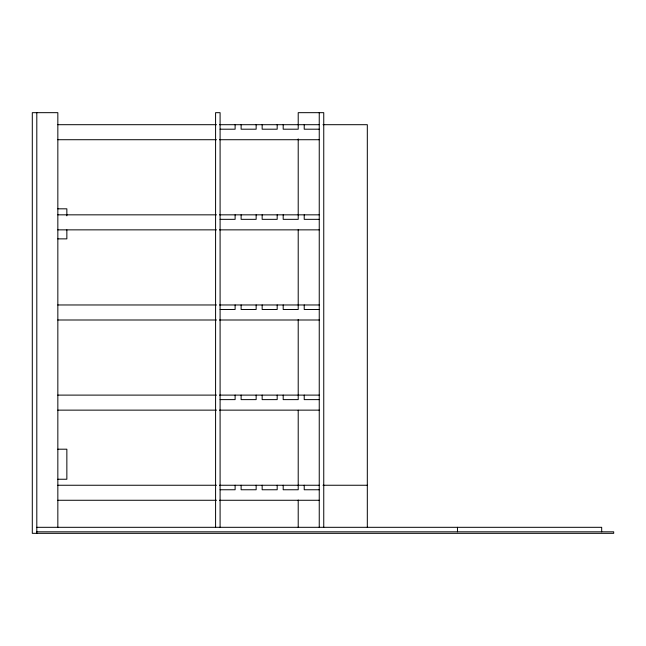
<?xml version="1.0" encoding="UTF-8"?>
<svg xmlns="http://www.w3.org/2000/svg" width="646" height="646" viewBox="0 0 646 646"><rect width="100%" height="100%" fill="white"/><g stroke="black" fill="none" stroke-linecap="round" stroke-linejoin="round"><path stroke-width="0.97" d="M57.841 124.694L216.458 124.694M219.487 124.694L319.245 124.694M322.984 124.694L367.316 124.694L367.316 527.314M220.092 129.2L235.112 129.2L235.112 124.694M319.245 129.2L304.218 129.2L304.218 124.694M57.841 139.714L216.458 139.714M219.487 139.714L319.245 139.714M57.841 208.82L66.853 208.82L66.853 215.837M57.841 214.835L216.458 214.835M219.487 214.835L319.245 214.835M220.092 219.341L235.112 219.341L235.112 214.835M319.245 219.341L304.218 219.341L304.218 214.835M57.841 229.855L216.458 229.855M219.487 229.855L319.245 229.855M57.841 238.867L66.853 238.867L66.853 229.855M57.841 304.969L216.458 304.969M219.487 304.969L319.245 304.969M220.092 309.482L235.112 309.482L235.112 304.969M319.245 309.482L304.218 309.482L304.218 304.969M57.841 319.996L216.458 319.996M219.487 319.996L319.245 319.996M57.841 395.11L216.458 395.11M219.487 395.11L319.245 395.11M220.092 399.616L235.112 399.616L235.112 395.11M319.245 399.616L304.218 399.616L304.218 395.11M57.841 410.137L216.458 410.137M219.487 410.137L319.245 410.137M57.841 449.196L66.853 449.196L66.853 479.243L57.841 479.243M57.841 485.251L216.458 485.251M219.487 485.251L319.245 485.251M322.984 485.251L367.316 485.251M220.092 489.757L235.112 489.757L235.112 485.251M319.245 489.757L304.218 489.757L304.218 485.251M57.841 500.27L216.458 500.27M219.487 500.27L319.245 500.27M36.806 527.314L601.684 527.314L601.684 531.82M36.806 531.82L613.7 531.82L613.7 533.33L32.3 533.33L32.3 112.67L57.841 112.67L57.841 527.273M457.457 527.314L457.457 531.82M323.751 527.273L323.751 112.67L298.21 112.67L298.21 129.2L283.19 129.2L283.19 124.694M319.245 112.67L319.245 527.273M298.21 138.898L298.21 219.341L283.19 219.341L283.19 214.835M298.21 229.693L298.21 309.482L283.19 309.482L283.19 304.969M298.21 319.471L298.21 399.616L283.19 399.616L283.19 395.11M298.21 410.258L298.21 489.757L283.19 489.757L283.19 485.251M298.21 500.036L298.21 527.273M277.182 124.694L277.182 129.2L262.155 129.2L262.155 124.694M277.182 214.835L277.182 219.341L262.155 219.341L262.155 214.835M277.182 304.969L277.182 309.482L262.155 309.482L262.155 304.969M277.182 395.11L277.182 399.616L262.155 399.616L262.155 395.11M277.182 485.251L277.182 489.757L262.155 489.757L262.155 485.251M256.147 124.694L256.147 129.2L241.12 129.2L241.12 124.694M256.147 214.835L256.147 219.341L241.12 219.341L241.12 214.835M256.147 304.969L256.147 309.482L241.12 309.482L241.12 304.969M256.147 395.11L256.147 399.616L241.12 399.616L241.12 395.11M256.147 485.251L256.147 489.757L241.12 489.757L241.12 485.251M220.092 527.273L220.092 112.67L215.586 112.67L215.586 527.273M36.806 112.67L36.806 533.33"/></g></svg>
